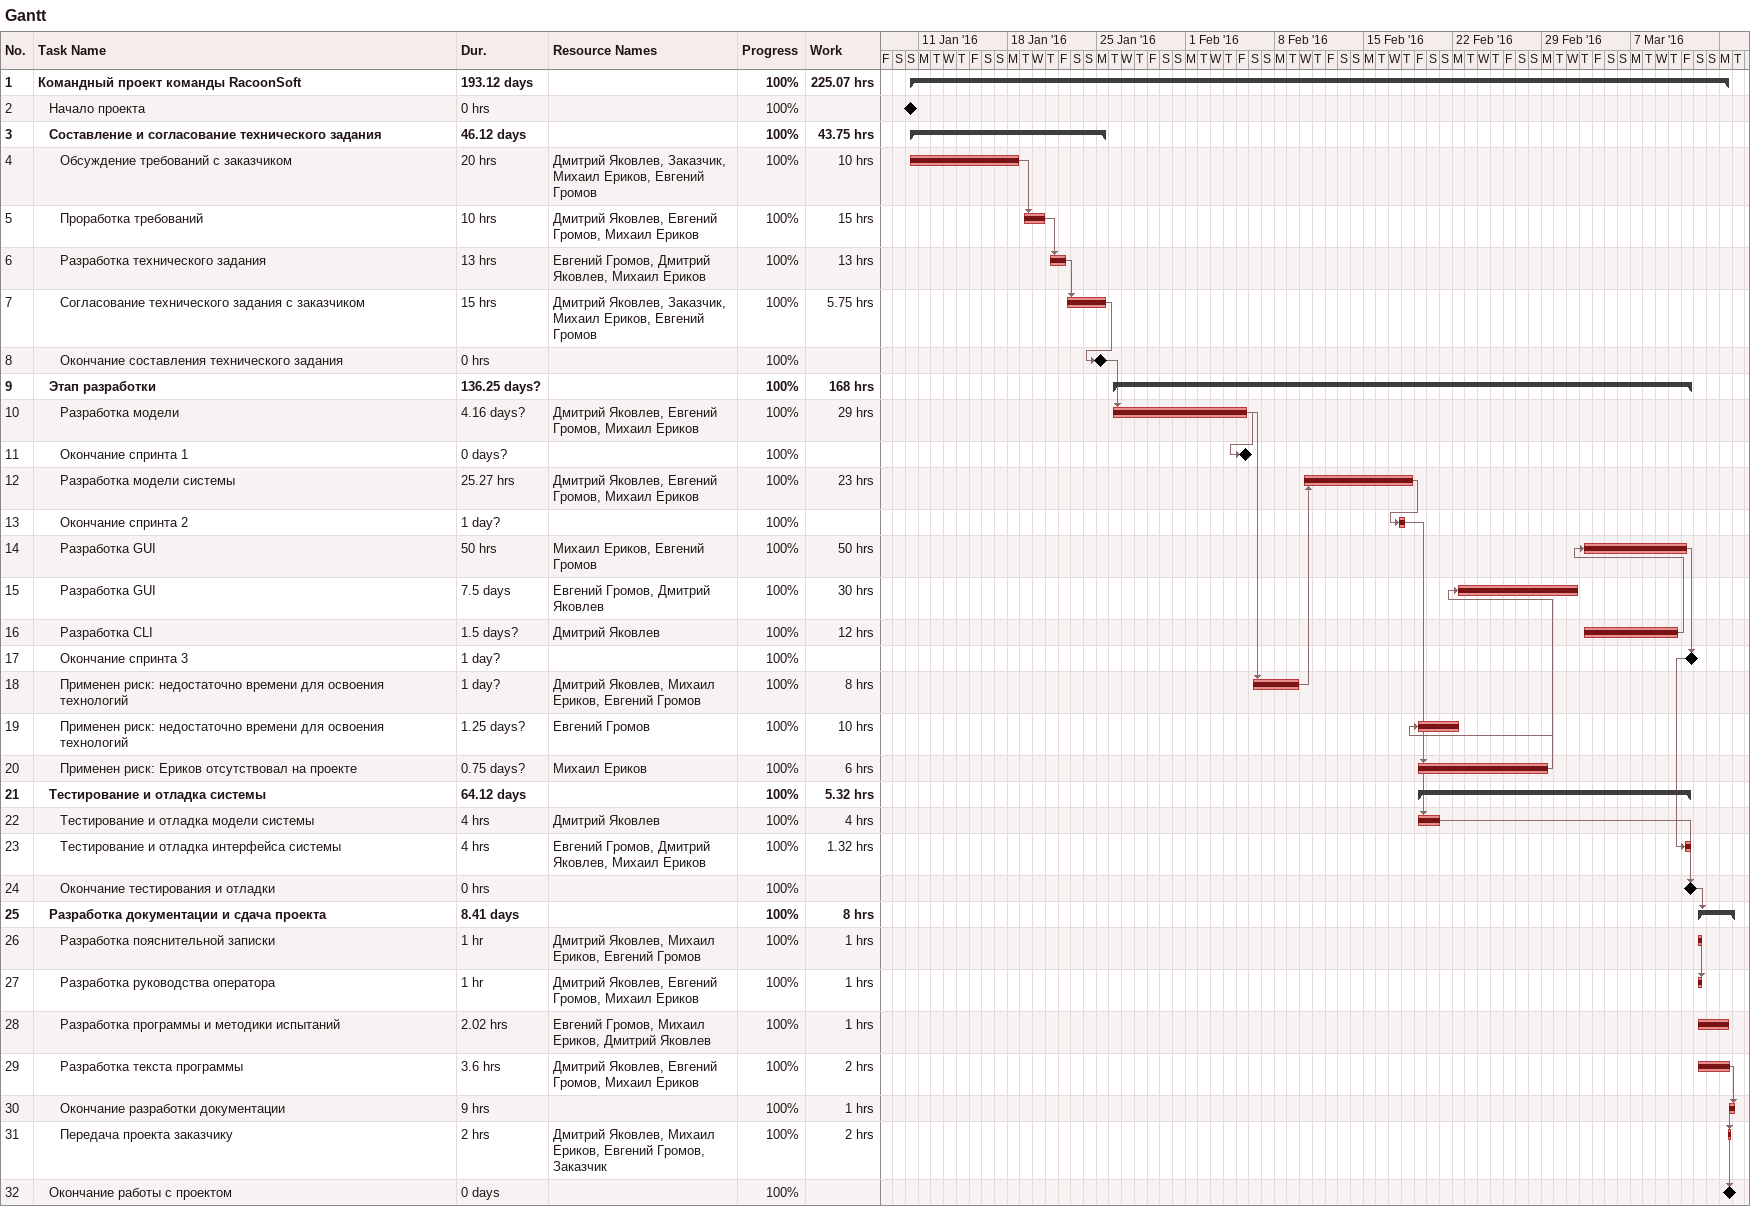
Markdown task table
Gantt

| ID | Level | Task | Duration | Start | Finish | Predecessors | Resources | % complete | Work (h) |
|---|---|---|---|---|---|---|---|---|---|
| 1 | 1 | **Командный проект команды RacoonSoft** | 193.12d | 2016-01-10 | 2016-03-14 |  |  | 100 | 225.07 |
| 2 | 2 | Начало проекта | 0h | 2016-01-10 | 2016-01-10 |  |  | 100 |  |
| 3 | 2 | **Составление и согласование технического задания** | 46.12d | 2016-01-10 | 2016-01-25 |  |  | 100 | 43.75 |
| 4 | 3 | Обсуждение требований с заказчиком | 20h | 2016-01-10 | 2016-01-18 |  | Дмитрий Яковлев, Заказчик, Михаил Ериков, Евгений Громов | 100 | 10 |
| 5 | 3 | Проработка требований | 10h | 2016-01-19 | 2016-01-20 | 4 | Дмитрий Яковлев, Евгений Громов, Михаил Ериков | 100 | 15 |
| 6 | 3 | Разработка технического задания | 13h | 2016-01-21 | 2016-01-22 | 5 | Евгений Громов, Дмитрий Яковлев, Михаил Ериков | 100 | 13 |
| 7 | 3 | Согласование технического задания с заказчиком | 15h | 2016-01-22 | 2016-01-25 | 6 | Дмитрий Яковлев, Заказчик, Михаил Ериков, Евгений Громов | 100 | 5.75 |
| 8 | 3 | Окончание составления технического задания | 0h | 2016-01-25 | 2016-01-25 | 7 |  | 100 |  |
| 9 | 2 | **Этап разработки** | 136.25d? | 2016-01-26 | 2016-03-11 |  |  | 100 | 168 |
| 10 | 3 | Разработка модели | 4.16d? | 2016-01-26 | 2016-02-05 | 8 | Дмитрий Яковлев, Евгений Громов, Михаил Ериков | 100 | 29 |
| 11 | 3 | Окончание спринта 1 | 0d? | 2016-02-05 | 2016-02-05 | 10 |  | 100 |  |
| 12 | 3 | Разработка модели системы | 25.27h | 2016-02-10 | 2016-02-18 | 18 | Дмитрий Яковлев, Евгений Громов, Михаил Ериков | 100 | 23 |
| 13 | 3 | Окончание спринта 2 | 1d? | 2016-02-17 | 2016-02-18 | 12 |  | 100 |  |
| 14 | 3 | Разработка GUI | 50h | 2016-03-03 | 2016-03-11 | 16 | Михаил Ериков, Евгений Громов | 100 | 50 |
| 15 | 3 | Разработка GUI | 7.5d | 2016-02-22 | 2016-03-02 | 20 | Евгений Громов, Дмитрий Яковлев | 100 | 30 |
| 16 | 3 | Разработка CLI | 1.5d? | 2016-03-03 | 2016-03-10 |  | Дмитрий Яковлев | 100 | 12 |
| 17 | 3 | Окончание спринта 3 | 1d? | 2016-03-11 | 2016-03-11 | 14 |  | 100 |  |
| 18 | 3 | Применен риск: недостаточно времени для освоения технологий | 1d? | 2016-02-06 | 2016-02-09 | 10 | Дмитрий Яковлев, Михаил Ериков, Евгений Громов | 100 | 8 |
| 19 | 3 | Применен риск: недостаточно времени для освоения технологий | 1.25d? | 2016-02-19 | 2016-02-22 | 20 | Евгений Громов | 100 | 10 |
| 20 | 3 | Применен риск: Ериков отсутствовал на проекте | 0.75d? | 2016-02-19 | 2016-02-29 | 13 | Михаил Ериков | 100 | 6 |
| 21 | 2 | **Тестирование и отладка системы** | 64.12d | 2016-02-19 | 2016-03-11 |  |  | 100 | 5.32 |
| 22 | 3 | Тестирование и отладка модели системы | 4h | 2016-02-19 | 2016-02-21 | 13 | Дмитрий Яковлев | 100 | 4 |
| 23 | 3 | Тестирование и отладка интерфейса системы | 4h | 2016-03-11 | 2016-03-11 | 17SS | Евгений Громов, Дмитрий Яковлев, Михаил Ериков | 100 | 1.32 |
| 24 | 3 | Окончание тестирования и отладки | 0h | 2016-03-11 | 2016-03-11 | 22, 23 |  | 100 |  |
| 25 | 2 | **Разработка документации и сдача проекта** | 8.41d | 2016-03-12 | 2016-03-15 | 24 |  | 100 | 8 |
| 26 | 3 | Разработка пояснительной записки | 1h | 2016-03-12 | 2016-03-12 |  | Дмитрий Яковлев, Михаил Ериков, Евгений Громов | 100 | 1 |
| 27 | 3 | Разработка руководства оператора | 1h | 2016-03-12 | 2016-03-12 | 26 | Дмитрий Яковлев, Евгений Громов, Михаил Ериков | 100 | 1 |
| 28 | 3 | Разработка программы и методики испытаний | 2.02h | 2016-03-12 | 2016-03-14 |  | Евгений Громов, Михаил Ериков, Дмитрий Яковлев | 100 | 1 |
| 29 | 3 | Разработка текста программы | 3.6h | 2016-03-12 | 2016-03-14 |  | Дмитрий Яковлев, Евгений Громов, Михаил Ериков | 100 | 2 |
| 30 | 3 | Окончание разработки документации | 9h | 2016-03-14 | 2016-03-15 | 29 |  | 100 | 1 |
| 31 | 3 | Передача проекта заказчику | 2h | 2016-03-14 | 2016-03-14 | 30 | Дмитрий Яковлев, Михаил Ериков, Евгений Громов, Заказчик | 100 | 2 |
| 32 | 2 | Окончание работы с проектом | 0d | 2016-03-14 | 2016-03-14 | 31 |  | 100 |  |
